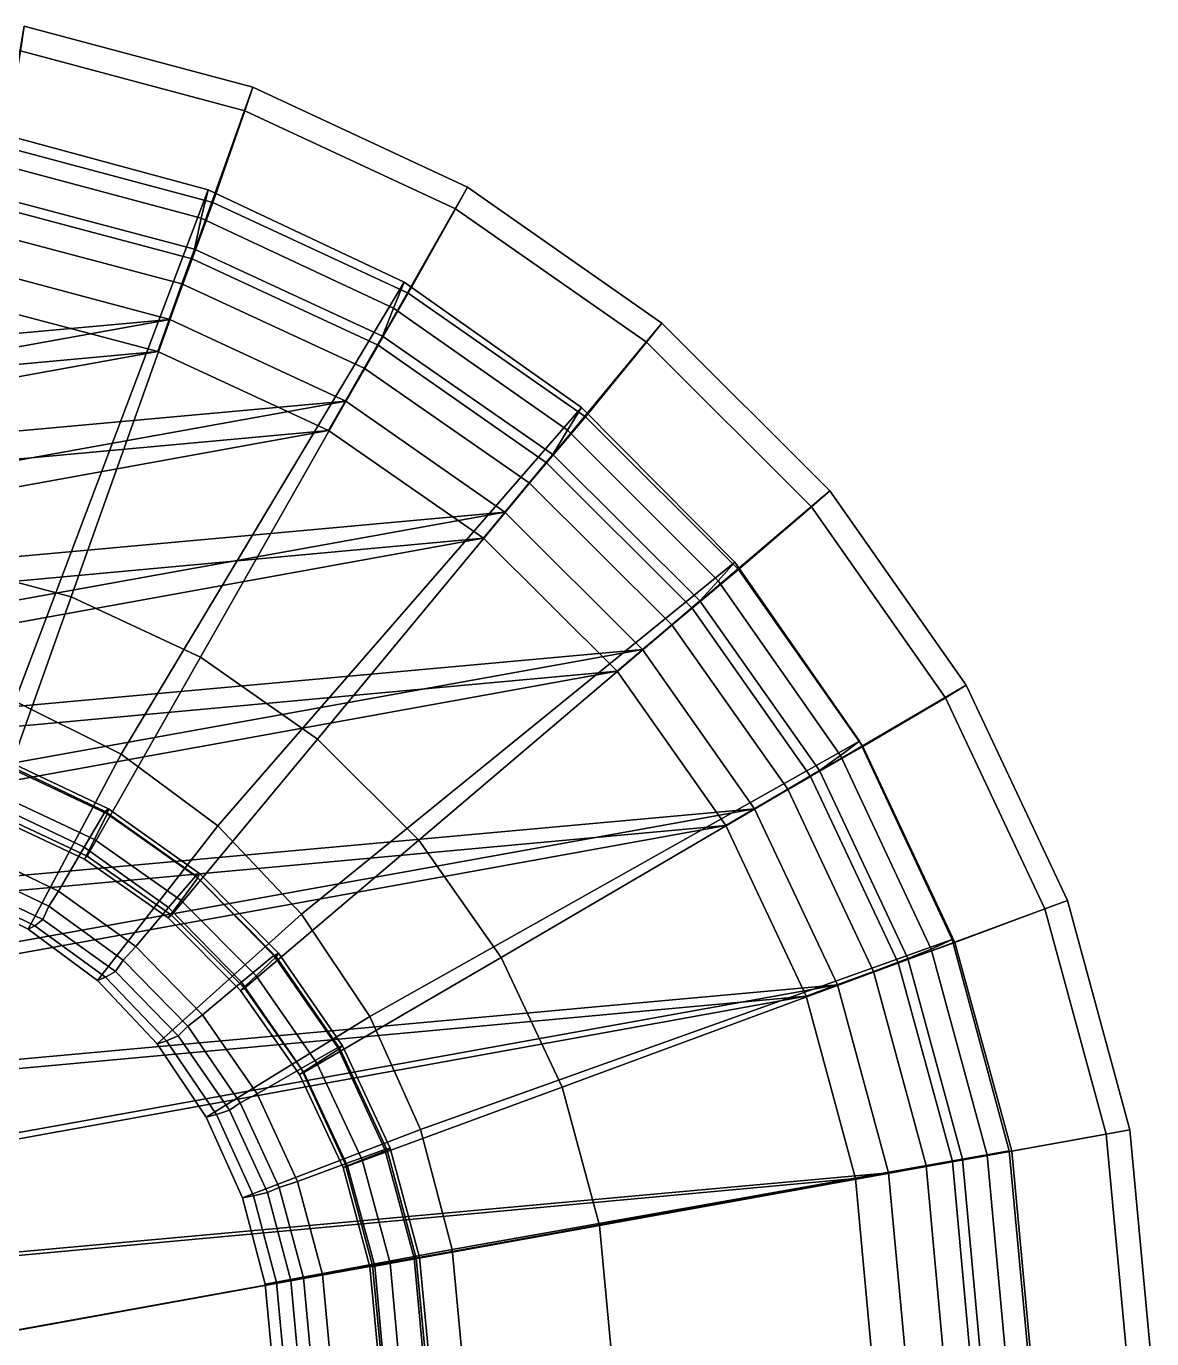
# Model space of a CAD drawing. Extents: x 0.43 to 2.23, y 0.05 to 1.87.
# Drawn here: x 1.482 to 2.232, y 0.981 to 1.855 of the extents above; entities that cross this region are included whole.
import ezdxf

# ---------------------------------------------------------------- set-up
doc = ezdxf.new("R2010")
doc.units = 0
doc.layers.add('NURBS', color=15, linetype='CONTINUOUS')

msp = doc.modelspace()

# ---------------------------------------------------------------- linework, layer by layer
at = {"layer": 'NURBS', "color": 0}
for points in [[(1.51184, 1.47525, 1.457898), (1.420128, 1.499735, 1.457898), (1.480504, 1.855469, 0.16589), (1.632748, 1.814864, 0.16589)], [(1.632748, 1.814864, 0.16589), (1.480504, 1.855469, 0.16589), (1.477905, 1.838984, 0.085467), (1.627447, 1.799141, 0.085467)], [(1.606048, 1.738108, 0.021935), (1.627447, 1.799141, 0.085467), (1.477905, 1.838984, 0.085467), (1.467301, 1.775028, 0.021934)], [(1.597991, 1.435104, 1.457898), (1.51184, 1.47525, 1.457898), (1.632748, 1.814864, 0.16589), (1.775758, 1.748281, 0.16589)], [(1.775758, 1.748281, 0.16589), (1.632748, 1.814864, 0.16589), (1.627447, 1.799141, 0.085467), (1.767917, 1.733796, 0.085467)], [(1.736373, 1.67754, 0.021935), (1.767917, 1.733796, 0.085467), (1.627447, 1.799141, 0.085467), (1.606048, 1.738108, 0.021935)], [(1.474138, 1.405815, 1.455545), (1.603051, 1.746371, 0.165731), (1.464149, 1.783908, 0.16573), (1.398702, 1.427588, 1.455545)], [(1.603051, 1.746371, 0.165731), (1.598438, 1.727575, 0.085706), (1.462045, 1.7641, 0.085706), (1.464149, 1.783908, 0.16573)], [(1.592286, 1.700529, 0.010379), (1.606048, 1.738108, 0.021935), (1.467301, 1.775028, 0.021934), (1.460273, 1.735656, 0.010378)], [(1.462045, 1.7641, 0.085706), (1.598438, 1.727575, 0.085706), (1.593848, 1.707047, 0.068061), (1.460347, 1.742338, 0.068053)], [(1.460347, 1.742338, 0.068053), (1.593848, 1.707047, 0.068061), (1.58556, 1.683894, 0.056746), (1.456192, 1.718092, 0.056739)], [(1.545099, 1.370484, 1.455545), (1.733558, 1.684929, 0.165731), (1.603051, 1.746371, 0.165731), (1.474138, 1.405815, 1.455545)], [(1.675964, 1.380519, 1.457898), (1.597991, 1.435104, 1.457898), (1.775758, 1.748281, 0.16589), (1.90519, 1.657741, 0.16589)], [(1.733558, 1.684929, 0.165731), (1.726567, 1.667714, 0.085706), (1.598438, 1.727575, 0.085706), (1.603051, 1.746371, 0.165731)], [(1.90519, 1.657741, 0.16589), (1.775758, 1.748281, 0.16589), (1.767917, 1.733796, 0.085467), (1.895046, 1.644935, 0.085467)], [(1.460273, 1.735656, 0.010378), (1.452715, 1.693366, 0.005054), (1.577496, 1.660162, 0.005055), (1.592286, 1.700529, 0.010379)], [(1.716285, 1.642901, 0.010379), (1.736373, 1.67754, 0.021935), (1.606048, 1.738108, 0.021935), (1.592286, 1.700529, 0.010379)], [(1.854316, 1.595166, 0.021934), (1.895046, 1.644935, 0.085467), (1.767917, 1.733796, 0.085467), (1.736373, 1.67754, 0.021935)], [(1.598438, 1.727575, 0.085706), (1.726567, 1.667714, 0.085706), (1.719216, 1.649045, 0.068063), (1.593848, 1.707047, 0.068061)], [(1.569387, 1.638733, 0.048974), (1.448083, 1.670799, 0.048966), (1.456192, 1.718092, 0.056739), (1.58556, 1.683894, 0.056746)], [(1.593848, 1.707047, 0.068061), (1.719216, 1.649045, 0.068063), (1.707046, 1.627689, 0.056747), (1.58556, 1.683894, 0.056746)], [(1.592286, 1.700529, 0.010379), (1.577496, 1.660162, 0.005055), (1.694703, 1.605692, 0.005055), (1.716285, 1.642901, 0.010379)], [(1.577496, 1.660162, 0.005055), (1.452715, 1.693366, 0.005054), (0.954687, 1.603526, 0.005046)], [(1.609429, 1.32267, 1.455545), (1.851705, 1.601448, 0.165731), (1.733558, 1.684929, 0.165731), (1.545099, 1.370484, 1.455545)], [(1.683301, 1.58603, 0.048975), (1.569387, 1.638733, 0.048974), (1.58556, 1.683894, 0.056746), (1.707046, 1.627689, 0.056747)], [(1.851705, 1.601448, 0.165731), (1.84254, 1.586338, 0.085706), (1.726567, 1.667714, 0.085706), (1.733558, 1.684929, 0.165731)], [(1.569387, 1.638733, 0.048974), (0.963676, 1.58308, 0.04888), (1.448083, 1.670799, 0.048966)], [(1.828504, 1.564526, 0.010379), (1.854316, 1.595166, 0.021934), (1.736373, 1.67754, 0.021935), (1.716285, 1.642901, 0.010379)], [(1.726567, 1.667714, 0.085706), (1.84254, 1.586338, 0.085706), (1.83264, 1.570091, 0.068056), (1.719216, 1.649045, 0.068063)], [(0.849429, 1.528826, 0.005043), (1.577496, 1.660162, 0.005055), (0.954687, 1.603526, 0.005046)], [(1.694703, 1.605692, 0.005055), (1.577496, 1.660162, 0.005055), (0.849429, 1.528826, 0.005043)], [(1.743389, 1.313152, 1.457898), (1.675964, 1.380519, 1.457898), (1.90519, 1.657741, 0.16589), (2.01711, 1.545997, 0.16589)], [(2.01711, 1.545997, 0.16589), (1.90519, 1.657741, 0.16589), (1.895046, 1.644935, 0.085467), (2.004973, 1.535259, 0.085467)], [(1.719216, 1.649045, 0.068063), (1.83264, 1.570091, 0.068056), (1.816958, 1.551179, 0.056742), (1.707046, 1.627689, 0.056747)], [(1.956295, 1.493489, 0.021933), (2.004973, 1.535259, 0.085467), (1.895046, 1.644935, 0.085467), (1.854316, 1.595166, 0.021934)], [(0.861232, 1.510499, 0.048847), (0.963676, 1.58308, 0.04888), (1.569387, 1.638733, 0.048974)], [(1.683301, 1.58603, 0.048975), (0.861232, 1.510499, 0.048847), (1.569387, 1.638733, 0.048974)], [(1.716285, 1.642901, 0.010379), (1.694703, 1.605692, 0.005055), (1.800774, 1.53161, 0.005055), (1.828504, 1.564526, 0.010379)], [(1.786363, 1.51429, 0.048969), (1.683301, 1.58603, 0.048975), (1.707046, 1.627689, 0.056747), (1.816958, 1.551179, 0.056742)], [(0.758718, 1.436849, 0.00504), (1.694703, 1.605692, 0.005055), (0.849429, 1.528826, 0.005043)], [(1.800774, 1.53161, 0.005055), (1.694703, 1.605692, 0.005055), (0.758718, 1.436849, 0.00504)], [(1.665175, 1.263825, 1.455545), (1.953902, 1.498466, 0.165731), (1.851705, 1.601448, 0.165731), (1.609429, 1.32267, 1.455545)], [(1.953902, 1.498466, 0.165731), (1.942833, 1.485918, 0.085706), (1.84254, 1.586338, 0.085706), (1.851705, 1.601448, 0.165731)], [(1.925532, 1.467785, 0.010378), (1.956295, 1.493489, 0.021933), (1.854316, 1.595166, 0.021934), (1.828504, 1.564526, 0.010379)], [(0.772914, 1.421174, 0.048812), (0.861232, 1.510499, 0.048847), (1.683301, 1.58603, 0.048975)], [(1.786363, 1.51429, 0.048969), (0.772914, 1.421174, 0.048812), (1.683301, 1.58603, 0.048975)], [(1.84254, 1.586338, 0.085706), (1.942833, 1.485918, 0.085706), (1.930677, 1.472583, 0.068044), (1.83264, 1.570091, 0.068056)], [(1.83264, 1.570091, 0.068056), (1.930677, 1.472583, 0.068044), (1.911959, 1.456691, 0.056729), (1.816958, 1.551179, 0.056742)], [(1.828504, 1.564526, 0.010379), (1.800774, 1.53161, 0.005055), (1.892488, 1.440167, 0.005054), (1.925532, 1.467785, 0.010378)], [(1.875443, 1.425691, 0.048957), (1.786363, 1.51429, 0.048969), (1.816958, 1.551179, 0.056742), (1.911959, 1.456691, 0.056729)], [(1.798218, 1.23505, 1.457898), (1.743389, 1.313152, 1.457898), (2.01711, 1.545997, 0.16589), (2.108117, 1.416443, 0.165889)], [(2.108117, 1.416443, 0.165889), (2.01711, 1.545997, 0.16589), (2.004973, 1.535259, 0.085467), (2.094357, 1.4081, 0.085466)], [(0.685311, 1.330391, 0.005037), (1.800774, 1.53161, 0.005055), (0.758718, 1.436849, 0.00504)], [(1.892488, 1.440167, 0.005054), (1.800774, 1.53161, 0.005055), (0.685311, 1.330391, 0.005037)], [(2.039209, 1.375598, 0.021931), (2.094357, 1.4081, 0.085466), (2.004973, 1.535259, 0.085467), (1.956295, 1.493489, 0.021933)], [(0.701406, 1.317821, 0.048776), (0.772914, 1.421174, 0.048812), (1.786363, 1.51429, 0.048969)], [(1.875443, 1.425691, 0.048957), (0.701406, 1.317821, 0.048776), (1.786363, 1.51429, 0.048969)], [(1.460472, 1.331513, 2.246789), (1.394423, 1.349182, 2.246789), (1.420128, 1.499735, 1.457898), (1.51184, 1.47525, 1.457898)], [(1.710641, 1.195737, 1.455545), (2.037045, 1.379111, 0.165731), (1.953902, 1.498466, 0.165731), (1.665175, 1.263825, 1.455545)], [(2.037045, 1.379111, 0.165731), (2.024398, 1.369504, 0.085706), (1.942833, 1.485918, 0.085706), (1.953902, 1.498466, 0.165731)], [(2.004421, 1.355615, 0.010376), (2.039209, 1.375598, 0.021931), (1.956295, 1.493489, 0.021933), (1.925532, 1.467785, 0.010378)], [(1.942833, 1.485918, 0.085706), (2.024398, 1.369504, 0.085706), (2.010348, 1.359488, 0.068024), (1.930677, 1.472583, 0.068044)], [(1.522519, 1.30255, 2.246789), (1.460472, 1.331513, 2.246789), (1.51184, 1.47525, 1.457898), (1.597991, 1.435104, 1.457898)], [(1.930677, 1.472583, 0.068044), (2.010348, 1.359488, 0.068024), (1.989163, 1.347098, 0.05671), (1.911959, 1.456691, 0.056729)], [(1.925532, 1.467785, 0.010378), (1.892488, 1.440167, 0.005054), (1.967055, 1.334142, 0.005052), (2.004421, 1.355615, 0.010376)], [(1.947835, 1.322929, 0.04894), (1.875443, 1.425691, 0.048957), (1.911959, 1.456691, 0.056729), (1.989163, 1.347098, 0.05671)], [(0.631438, 1.212685, 0.005034), (1.892488, 1.440167, 0.005054), (0.685311, 1.330391, 0.005037)], [(1.967055, 1.334142, 0.005052), (1.892488, 1.440167, 0.005054), (0.631438, 1.212685, 0.005034)], [(1.578678, 1.263174, 2.246789), (1.522519, 1.30255, 2.246789), (1.597991, 1.435104, 1.457898), (1.675964, 1.380519, 1.457898)], [(0.648882, 1.203582, 0.048739), (0.701406, 1.317821, 0.048776), (1.875443, 1.425691, 0.048957)], [(1.947835, 1.322929, 0.04894), (0.648882, 1.203582, 0.048739), (1.875443, 1.425691, 0.048957)], [(1.838784, 1.148586, 1.457897), (1.798218, 1.23505, 1.457898), (2.108117, 1.416443, 0.165889), (2.175447, 1.273016, 0.165889)], [(2.100541, 1.245074, 0.021929), (2.160481, 1.267321, 0.085466), (2.094357, 1.4081, 0.085466), (2.039209, 1.375598, 0.021931)], [(2.175447, 1.273016, 0.165889), (2.108117, 1.416443, 0.165889), (2.094357, 1.4081, 0.085466), (2.160481, 1.267321, 0.085466)], [(1.483161, 1.253827, 2.245336), (1.545099, 1.370484, 1.455545), (1.474138, 1.405815, 1.455545), (1.432349, 1.279125, 2.245336)], [(1.627243, 1.214582, 2.246789), (1.578678, 1.263174, 2.246789), (1.675964, 1.380519, 1.457898), (1.743389, 1.313152, 1.457898)], [(1.744447, 1.120474, 1.455545), (2.098606, 1.247009, 0.165731), (2.037045, 1.379111, 0.165731), (1.710641, 1.195737, 1.455545)], [(2.062774, 1.231426, 0.010374), (2.100541, 1.245074, 0.021929), (2.039209, 1.375598, 0.021931), (2.004421, 1.355615, 0.010376)], [(2.098606, 1.247009, 0.165731), (2.084758, 1.240636, 0.085706), (2.024398, 1.369504, 0.085706), (2.037045, 1.379111, 0.165731)], [(1.53447, 1.332328, 2.899843), (1.467921, 1.363981, 2.899843), (1.469483, 1.365882, 2.877328), (1.536555, 1.334116, 2.877328)], [(1.536555, 1.334116, 2.877328), (1.469483, 1.365882, 2.877328), (1.469082, 1.362155, 2.854815), (1.535745, 1.330717, 2.854814)], [(1.529225, 1.219589, 2.245336), (1.609429, 1.32267, 1.455545), (1.545099, 1.370484, 1.455545), (1.483161, 1.253827, 2.245336)], [(2.024398, 1.369504, 0.085706), (2.084758, 1.240636, 0.085706), (2.069229, 1.234243, 0.067999), (2.010348, 1.359488, 0.068024)], [(1.520345, 1.308462, 2.922357), (1.458207, 1.338118, 2.922357), (1.467921, 1.363981, 2.899843), (1.53447, 1.332328, 2.899843)], [(1.535745, 1.330717, 2.854814), (1.469082, 1.362155, 2.854815), (1.463441, 1.343581, 2.8323), (1.527225, 1.313628, 2.8323)], [(2.004421, 1.355615, 0.010376), (1.967055, 1.334142, 0.005052), (2.022212, 1.216756, 0.00505), (2.062774, 1.231426, 0.010374)], [(2.010348, 1.359488, 0.068024), (2.069229, 1.234243, 0.067999), (2.04622, 1.225731, 0.056686), (1.989163, 1.347098, 0.05671)], [(2.001336, 1.209126, 0.048917), (1.947835, 1.322929, 0.04894), (1.989163, 1.347098, 0.05671), (2.04622, 1.225731, 0.056686)], [(1.520345, 1.308462, 2.922357), (1.503365, 1.279266, 2.933205), (1.446563, 1.306468, 2.933205), (1.458207, 1.338118, 2.922357)], [(1.527225, 1.313628, 2.8323), (1.463441, 1.343581, 2.8323), (1.459156, 1.329349, 2.809785), (1.520728, 1.300534, 2.809785)], [(0.598737, 1.08731, 0.005031), (1.967055, 1.334142, 0.005052), (0.631438, 1.212685, 0.005034)], [(2.022212, 1.216756, 0.00505), (1.967055, 1.334142, 0.005052), (0.598737, 1.08731, 0.005031)], [(1.520728, 1.300534, 2.809785), (1.459156, 1.329349, 2.809785), (1.460472, 1.331513, 2.246789), (1.522519, 1.30255, 2.246789)], [(1.576617, 1.268208, 2.922357), (1.520345, 1.308462, 2.922357), (1.53447, 1.332328, 2.899843), (1.594732, 1.289352, 2.899843)], [(1.596097, 1.288007, 2.854814), (1.535745, 1.330717, 2.854814), (1.527225, 1.313628, 2.8323), (1.584966, 1.272925, 2.8323)], [(1.594732, 1.289352, 2.899843), (1.53447, 1.332328, 2.899843), (1.536555, 1.334116, 2.877328), (1.597283, 1.290974, 2.877328)], [(1.597283, 1.290974, 2.877328), (1.536555, 1.334116, 2.877328), (1.535745, 1.330717, 2.854814), (1.596097, 1.288007, 2.854814)], [(0.616936, 1.081928, 0.048703), (0.648882, 1.203582, 0.048739), (1.947835, 1.322929, 0.04894)], [(2.001336, 1.209126, 0.048917), (0.616936, 1.081928, 0.048703), (1.947835, 1.322929, 0.04894)], [(1.569142, 1.177453, 2.245336), (1.665175, 1.263825, 1.455545), (1.609429, 1.32267, 1.455545), (1.529225, 1.219589, 2.245336)], [(1.584966, 1.272925, 2.8323), (1.527225, 1.313628, 2.8323), (1.520728, 1.300534, 2.809785), (1.57646, 1.261367, 2.809785)], [(1.666738, 1.15825, 2.246789), (1.627243, 1.214582, 2.246789), (1.743389, 1.313152, 1.457898), (1.798218, 1.23505, 1.457898)], [(1.50335, 1.279264, 2.933689), (1.496866, 1.269071, 2.928056), (1.44208, 1.295442, 2.928056), (1.446549, 1.306466, 2.933689)], [(1.503365, 1.279266, 2.933205), (1.50335, 1.279264, 2.933689), (1.446549, 1.306466, 2.933689), (1.446563, 1.306468, 2.933205)], [(1.576617, 1.268208, 2.922357), (1.554808, 1.242353, 2.933205), (1.503365, 1.279266, 2.933205), (1.520345, 1.308462, 2.922357)], [(1.496866, 1.269071, 2.928056), (1.492819, 1.26026, 2.912098), (1.439395, 1.285845, 2.912098), (1.44208, 1.295442, 2.928056)], [(1.57646, 1.261367, 2.809785), (1.520728, 1.300534, 2.809785), (1.522519, 1.30255, 2.246789), (1.578678, 1.263174, 2.246789)], [(1.492819, 1.26026, 2.912098), (1.48747, 1.256175, 2.896141), (1.435517, 1.281545, 2.896141), (1.439395, 1.285845, 2.912098)], [(1.625313, 1.21858, 2.922357), (1.576617, 1.268208, 2.922357), (1.594732, 1.289352, 2.899843), (1.646876, 1.236361, 2.899843)], [(1.648305, 1.235324, 2.854814), (1.596097, 1.288007, 2.854814), (1.584966, 1.272925, 2.8323), (1.634907, 1.222707, 2.8323)], [(1.646876, 1.236361, 2.899843), (1.594732, 1.289352, 2.899843), (1.597283, 1.290974, 2.877328), (1.649822, 1.237769, 2.877328)], [(1.649822, 1.237769, 2.877328), (1.597283, 1.290974, 2.877328), (1.596097, 1.288007, 2.854814), (1.648305, 1.235324, 2.854814)], [(1.483173, 1.253828, 2.880184), (1.483161, 1.253827, 2.245336), (1.432349, 1.279125, 2.245336), (1.432361, 1.279127, 2.880184)], [(1.48747, 1.256175, 2.896141), (1.483173, 1.253828, 2.880184), (1.432361, 1.279127, 2.880184), (1.435517, 1.281545, 2.896141)], [(1.554793, 1.242351, 2.933689), (1.54649, 1.233299, 2.928056), (1.496866, 1.269071, 2.928056), (1.50335, 1.279264, 2.933689)], [(1.554808, 1.242353, 2.933205), (1.554793, 1.242351, 2.933689), (1.50335, 1.279264, 2.933689), (1.503365, 1.279266, 2.933205)], [(1.54649, 1.233299, 2.928056), (1.541205, 1.225541, 2.912098), (1.492819, 1.26026, 2.912098), (1.496866, 1.269071, 2.928056)], [(1.625313, 1.21858, 2.922357), (1.59933, 1.19685, 2.933205), (1.554808, 1.242353, 2.933205), (1.576617, 1.268208, 2.922357)], [(1.634907, 1.222707, 2.8323), (1.584966, 1.272925, 2.8323), (1.57646, 1.261367, 2.809785), (1.62466, 1.213038, 2.809785)], [(1.863856, 1.056388, 1.457897), (1.838784, 1.148586, 1.457897), (2.175447, 1.273016, 0.165889), (2.217054, 1.120073, 0.165889)], [(2.217054, 1.120073, 0.165889), (2.175447, 1.273016, 0.165889), (2.160481, 1.267321, 0.085466), (2.201337, 1.117199, 0.085466)], [(1.541205, 1.225541, 2.912098), (1.534546, 1.221795, 2.896141), (1.48747, 1.256175, 2.896141), (1.492819, 1.26026, 2.912098)], [(1.601699, 1.128697, 2.245336), (1.710641, 1.195737, 1.455545), (1.665175, 1.263825, 1.455545), (1.569142, 1.177453, 2.245336)], [(1.62466, 1.213038, 2.809785), (1.57646, 1.261367, 2.809785), (1.578678, 1.263174, 2.246789), (1.627243, 1.214582, 2.246789)], [(2.138426, 1.105884, 0.021926), (2.201337, 1.117199, 0.085466), (2.160481, 1.267321, 0.085466), (2.100541, 1.245074, 0.021929)], [(1.529238, 1.219591, 2.880184), (1.529225, 1.219589, 2.245336), (1.483161, 1.253827, 2.245336), (1.483173, 1.253828, 2.880184)], [(1.534546, 1.221795, 2.896141), (1.529238, 1.219591, 2.880184), (1.483173, 1.253828, 2.880184), (1.48747, 1.256175, 2.896141)], [(1.599316, 1.196849, 2.933689), (1.589445, 1.189212, 2.928056), (1.54649, 1.233299, 2.928056), (1.554793, 1.242351, 2.933689)], [(1.59933, 1.19685, 2.933205), (1.599316, 1.196849, 2.933689), (1.554793, 1.242351, 2.933689), (1.554808, 1.242353, 2.933205)], [(1.765565, 1.040324, 1.455545), (2.136716, 1.106175, 0.165731), (2.098606, 1.247009, 0.165731), (1.744447, 1.120474, 1.455545)], [(2.098819, 1.098991, 0.010371), (2.138426, 1.105884, 0.021926), (2.100541, 1.245074, 0.021929), (2.062774, 1.231426, 0.010374)], [(2.136716, 1.106175, 0.165731), (2.122077, 1.103227, 0.085706), (2.084758, 1.240636, 0.085706), (2.098606, 1.247009, 0.165731)], [(1.589445, 1.189212, 2.928056), (1.583081, 1.182743, 2.912098), (1.541205, 1.225541, 2.912098), (1.54649, 1.233299, 2.928056)], [(1.664954, 1.161084, 2.922357), (1.625313, 1.21858, 2.922357), (1.646876, 1.236361, 2.899843), (1.689316, 1.174963, 2.899843)], [(1.690782, 1.174268, 2.854814), (1.648305, 1.235324, 2.854814), (1.634907, 1.222707, 2.8323), (1.675533, 1.1645, 2.8323)], [(1.689316, 1.174963, 2.899843), (1.646876, 1.236361, 2.899843), (1.649822, 1.237769, 2.877328), (1.692577, 1.176114, 2.877328)], [(1.692577, 1.176114, 2.877328), (1.649822, 1.237769, 2.877328), (1.648305, 1.235324, 2.854814), (1.690782, 1.174268, 2.854814)], [(1.695963, 1.095889, 2.246789), (1.666738, 1.15825, 2.246789), (1.798218, 1.23505, 1.457898), (1.838784, 1.148586, 1.457897)], [(2.069229, 1.234243, 0.067999), (2.105533, 1.100649, 0.067969), (2.0814, 1.096273, 0.056656), (2.04622, 1.225731, 0.056686)], [(2.084758, 1.240636, 0.085706), (2.122077, 1.103227, 0.085706), (2.105533, 1.100649, 0.067969), (2.069229, 1.234243, 0.067999)], [(1.583081, 1.182743, 2.912098), (1.575313, 1.17945, 2.896141), (1.534546, 1.221795, 2.896141), (1.541205, 1.225541, 2.912098)], [(2.034323, 1.087738, 0.048889), (2.001336, 1.209126, 0.048917), (2.04622, 1.225731, 0.056686), (2.0814, 1.096273, 0.056656)], [(2.062774, 1.231426, 0.010374), (2.022212, 1.216756, 0.00505), (2.056283, 1.091575, 0.005048), (2.098819, 1.098991, 0.010371)], [(0.5882, 0.958073, 0.005028), (2.022212, 1.216756, 0.00505), (0.598737, 1.08731, 0.005031)], [(2.056283, 1.091575, 0.005048), (2.022212, 1.216756, 0.00505), (0.5882, 0.958073, 0.005028)], [(1.569155, 1.177454, 2.880184), (1.569142, 1.177453, 2.245336), (1.529225, 1.219589, 2.245336), (1.529238, 1.219591, 2.880184)], [(1.575313, 1.17945, 2.896141), (1.569155, 1.177454, 2.880184), (1.529238, 1.219591, 2.880184), (1.534546, 1.221795, 2.896141)], [(1.664954, 1.161084, 2.922357), (1.635578, 1.14414, 2.933205), (1.59933, 1.19685, 2.933205), (1.625313, 1.21858, 2.922357)], [(1.675533, 1.1645, 2.8323), (1.634907, 1.222707, 2.8323), (1.62466, 1.213038, 2.809785), (1.663862, 1.157015, 2.809785)], [(0.606541, 0.956554, 0.048668), (0.616936, 1.081928, 0.048703), (2.001336, 1.209126, 0.048917)], [(2.034323, 1.087738, 0.048889), (0.606541, 0.956554, 0.048668), (2.001336, 1.209126, 0.048917)], [(1.663862, 1.157015, 2.809785), (1.62466, 1.213038, 2.809785), (1.627243, 1.214582, 2.246789), (1.666738, 1.15825, 2.246789)], [(1.635564, 1.144138, 2.933689), (1.624426, 1.138149, 2.928056), (1.589445, 1.189212, 2.928056), (1.599316, 1.196849, 2.933689)], [(1.635578, 1.14414, 2.933205), (1.635564, 1.144138, 2.933689), (1.599316, 1.196849, 2.933689), (1.59933, 1.19685, 2.933205)], [(1.625906, 1.074805, 2.245336), (1.744447, 1.120474, 1.455545), (1.710641, 1.195737, 1.455545), (1.601699, 1.128697, 2.245336)], [(1.617174, 1.133166, 2.912098), (1.608533, 1.130425, 2.896141), (1.575313, 1.17945, 2.896141), (1.583081, 1.182743, 2.912098)], [(1.624426, 1.138149, 2.928056), (1.617174, 1.133166, 2.912098), (1.583081, 1.182743, 2.912098), (1.589445, 1.189212, 2.928056)], [(1.601711, 1.128699, 2.880184), (1.601699, 1.128697, 2.245336), (1.569142, 1.177453, 2.245336), (1.569155, 1.177454, 2.880184)], [(1.608533, 1.130425, 2.896141), (1.601711, 1.128699, 2.880184), (1.569155, 1.177454, 2.880184), (1.575313, 1.17945, 2.896141)], [(1.694335, 1.097469, 2.922357), (1.664954, 1.161084, 2.922357), (1.689316, 1.174963, 2.899843), (1.720764, 1.107024, 2.899843)], [(1.722237, 1.106694, 2.854814), (1.690782, 1.174268, 2.854814), (1.675533, 1.1645, 2.8323), (1.705607, 1.100073, 2.8323)], [(1.720764, 1.107024, 2.899843), (1.689316, 1.174963, 2.899843), (1.692577, 1.176114, 2.877328), (1.724248, 1.107885, 2.877328)], [(1.724248, 1.107885, 2.877328), (1.692577, 1.176114, 2.877328), (1.690782, 1.174268, 2.854814), (1.722237, 1.106694, 2.854814)], [(1.705607, 1.100073, 2.8323), (1.675533, 1.1645, 2.8323), (1.663862, 1.157015, 2.809785), (1.692876, 1.095, 2.809785)], [(1.694335, 1.097469, 2.922357), (1.662451, 1.085823, 2.933205), (1.635578, 1.14414, 2.933205), (1.664954, 1.161084, 2.922357)], [(1.692876, 1.095, 2.809785), (1.663862, 1.157015, 2.809785), (1.666738, 1.15825, 2.246789), (1.695963, 1.095889, 2.246789)], [(1.714031, 1.029395, 2.246788), (1.695963, 1.095889, 2.246789), (1.838784, 1.148586, 1.457897), (1.863856, 1.056388, 1.457897)], [(1.650369, 1.081662, 2.928056), (1.64245, 1.078315, 2.912098), (1.617174, 1.133166, 2.912098), (1.624426, 1.138149, 2.928056)], [(1.662437, 1.085822, 2.933689), (1.650369, 1.081662, 2.928056), (1.624426, 1.138149, 2.928056), (1.635564, 1.144138, 2.933689)], [(1.662451, 1.085823, 2.933205), (1.662437, 1.085822, 2.933689), (1.635564, 1.144138, 2.933689), (1.635578, 1.14414, 2.933205)], [(1.625918, 1.074807, 2.880184), (1.625906, 1.074805, 2.245336), (1.601699, 1.128697, 2.245336), (1.601711, 1.128699, 2.880184)], [(1.633198, 1.07621, 2.896141), (1.625918, 1.074807, 2.880184), (1.601711, 1.128699, 2.880184), (1.608533, 1.130425, 2.896141)], [(1.64245, 1.078315, 2.912098), (1.633198, 1.07621, 2.896141), (1.608533, 1.130425, 2.896141), (1.617174, 1.133166, 2.912098)], [(1.641028, 1.017413, 2.245336), (1.765565, 1.040324, 1.455545), (1.744447, 1.120474, 1.455545), (1.625906, 1.074805, 2.245336)], [(1.872671, 0.961257, 1.457897), (1.863856, 1.056388, 1.457897), (2.217054, 1.120073, 0.165889), (2.231674, 0.962263, 0.165889)], [(2.231674, 0.962263, 0.165889), (2.217054, 1.120073, 0.165889), (2.201337, 1.117199, 0.085466), (2.215684, 0.962297, 0.085466)], [(2.151714, 0.962257, 0.021922), (2.215684, 0.962297, 0.085466), (2.201337, 1.117199, 0.085466), (2.138426, 1.105884, 0.021926)], [(1.712562, 1.029666, 2.922357), (1.694335, 1.097469, 2.922357), (1.720764, 1.107024, 2.899843), (1.740263, 1.034609, 2.899843)], [(1.741714, 1.034656, 2.854814), (1.722237, 1.106694, 2.854814), (1.705607, 1.100073, 2.8323), (1.724217, 1.031384, 2.8323)], [(1.740263, 1.034609, 2.899843), (1.720764, 1.107024, 2.899843), (1.724248, 1.107885, 2.877328), (1.743873, 1.035155, 2.877328)], [(1.743873, 1.035155, 2.877328), (1.724248, 1.107885, 2.877328), (1.722237, 1.106694, 2.854814), (1.741714, 1.034656, 2.854814)], [(1.773354, 0.957722, 1.455545), (2.150216, 0.960888, 0.165731), (2.136716, 1.106175, 0.165731), (1.765565, 1.040324, 1.455545)], [(2.111461, 0.962335, 0.010368), (2.151714, 0.962257, 0.021922), (2.138426, 1.105884, 0.021926), (2.098819, 1.098991, 0.010371)], [(2.122077, 1.103227, 0.085706), (2.135223, 0.961453, 0.085706), (2.118157, 0.962767, 0.067934), (2.105533, 1.100649, 0.067969)], [(2.150216, 0.960888, 0.165731), (2.135223, 0.961453, 0.085706), (2.122077, 1.103227, 0.085706), (2.136716, 1.106175, 0.165731)], [(1.712562, 1.029666, 2.922357), (1.679133, 1.023673, 2.933205), (1.662451, 1.085823, 2.933205), (1.694335, 1.097469, 2.922357)], [(1.724217, 1.031384, 2.8323), (1.705607, 1.100073, 2.8323), (1.692876, 1.095, 2.809785), (1.710819, 1.028878, 2.809785)], [(1.710819, 1.028878, 2.809785), (1.692876, 1.095, 2.809785), (1.695963, 1.095889, 2.246789), (1.714031, 1.029395, 2.246788)], [(2.045793, 0.962453, 0.048857), (2.034323, 1.087738, 0.048889), (2.0814, 1.096273, 0.056656), (2.093632, 0.96266, 0.056622)], [(2.098819, 1.098991, 0.010371), (2.056283, 1.091575, 0.005048), (2.068232, 0.962404, 0.005045), (2.111461, 0.962335, 0.010368)], [(2.105533, 1.100649, 0.067969), (2.118157, 0.962767, 0.067934), (2.093632, 0.96266, 0.056622), (2.0814, 1.096273, 0.056656)], [(0.600149, 0.828902, 0.005025), (2.056283, 1.091575, 0.005048), (0.5882, 0.958073, 0.005028)], [(2.068232, 0.962404, 0.005045), (2.056283, 1.091575, 0.005048), (0.600149, 0.828902, 0.005025)], [(0.618011, 0.831268, 0.048637), (0.606541, 0.956554, 0.048668), (2.034323, 1.087738, 0.048889)], [(2.045793, 0.962453, 0.048857), (0.618011, 0.831268, 0.048637), (2.034323, 1.087738, 0.048889)], [(1.679118, 1.023671, 2.933689), (1.666486, 1.021467, 2.928056), (1.650369, 1.081662, 2.928056), (1.662437, 1.085822, 2.933689)], [(1.679133, 1.023673, 2.933205), (1.679118, 1.023671, 2.933689), (1.662437, 1.085822, 2.933689), (1.662451, 1.085823, 2.933205)], [(1.648556, 1.018454, 2.896141), (1.64104, 1.017415, 2.880184), (1.625918, 1.074807, 2.880184), (1.633198, 1.07621, 2.896141)], [(1.65814, 1.019859, 2.912098), (1.648556, 1.018454, 2.896141), (1.633198, 1.07621, 2.896141), (1.64245, 1.078315, 2.912098)], [(1.666486, 1.021467, 2.928056), (1.65814, 1.019859, 2.912098), (1.64245, 1.078315, 2.912098), (1.650369, 1.081662, 2.928056)], [(1.64104, 1.017415, 2.880184), (1.641028, 1.017413, 2.245336), (1.625906, 1.074805, 2.245336), (1.625918, 1.074807, 2.880184)], [(1.720391, 0.960787, 2.246788), (1.714031, 1.029395, 2.246788), (1.863856, 1.056388, 1.457897), (1.872671, 0.961257, 1.457897)], [(1.646605, 0.958265, 2.245336), (1.773354, 0.957722, 1.455545), (1.765565, 1.040324, 1.455545), (1.641028, 1.017413, 2.245336)], [(1.719084, 0.959737, 2.922357), (1.712562, 1.029666, 2.922357), (1.740263, 1.034609, 2.899843), (1.747222, 0.959918, 2.899843)], [(1.748623, 0.960342, 2.854814), (1.741714, 1.034656, 2.854814), (1.724217, 1.031384, 2.8323), (1.730797, 0.96052, 2.832299)], [(1.747222, 0.959918, 2.899843), (1.740263, 1.034609, 2.899843), (1.743873, 1.035155, 2.877328), (1.750855, 0.960133, 2.877328)], [(1.750855, 0.960133, 2.877328), (1.743873, 1.035155, 2.877328), (1.741714, 1.034656, 2.854814), (1.748623, 0.960342, 2.854814)], [(1.685101, 0.959575, 2.933689), (1.672288, 0.959394, 2.928056), (1.666486, 1.021467, 2.928056), (1.679118, 1.023671, 2.933689)], [(1.685115, 0.959577, 2.933205), (1.685101, 0.959575, 2.933689), (1.679118, 1.023671, 2.933689), (1.679133, 1.023673, 2.933205)], [(1.719084, 0.959737, 2.922357), (1.685115, 0.959577, 2.933205), (1.679133, 1.023673, 2.933205), (1.712562, 1.029666, 2.922357)], [(1.730797, 0.96052, 2.832299), (1.724217, 1.031384, 2.8323), (1.710819, 1.028878, 2.809785), (1.717148, 0.960658, 2.809785)], [(1.717148, 0.960658, 2.809785), (1.710819, 1.028878, 2.809785), (1.714031, 1.029395, 2.246788), (1.720391, 0.960787, 2.246788)], [(1.646617, 0.958267, 2.880184), (1.646605, 0.958265, 2.245336), (1.641028, 1.017413, 2.245336), (1.64104, 1.017415, 2.880184)], [(1.654143, 0.95891, 2.896141), (1.646617, 0.958267, 2.880184), (1.64104, 1.017415, 2.880184), (1.648556, 1.018454, 2.896141)], [(1.663767, 0.959573, 2.912098), (1.654143, 0.95891, 2.896141), (1.648556, 1.018454, 2.896141), (1.65814, 1.019859, 2.912098)], [(1.672288, 0.959394, 2.928056), (1.663767, 0.959573, 2.912098), (1.65814, 1.019859, 2.912098), (1.666486, 1.021467, 2.928056)]]:
    msp.add_3dface(points, dxfattribs=at)

doc.saveas('drawing.dxf')
